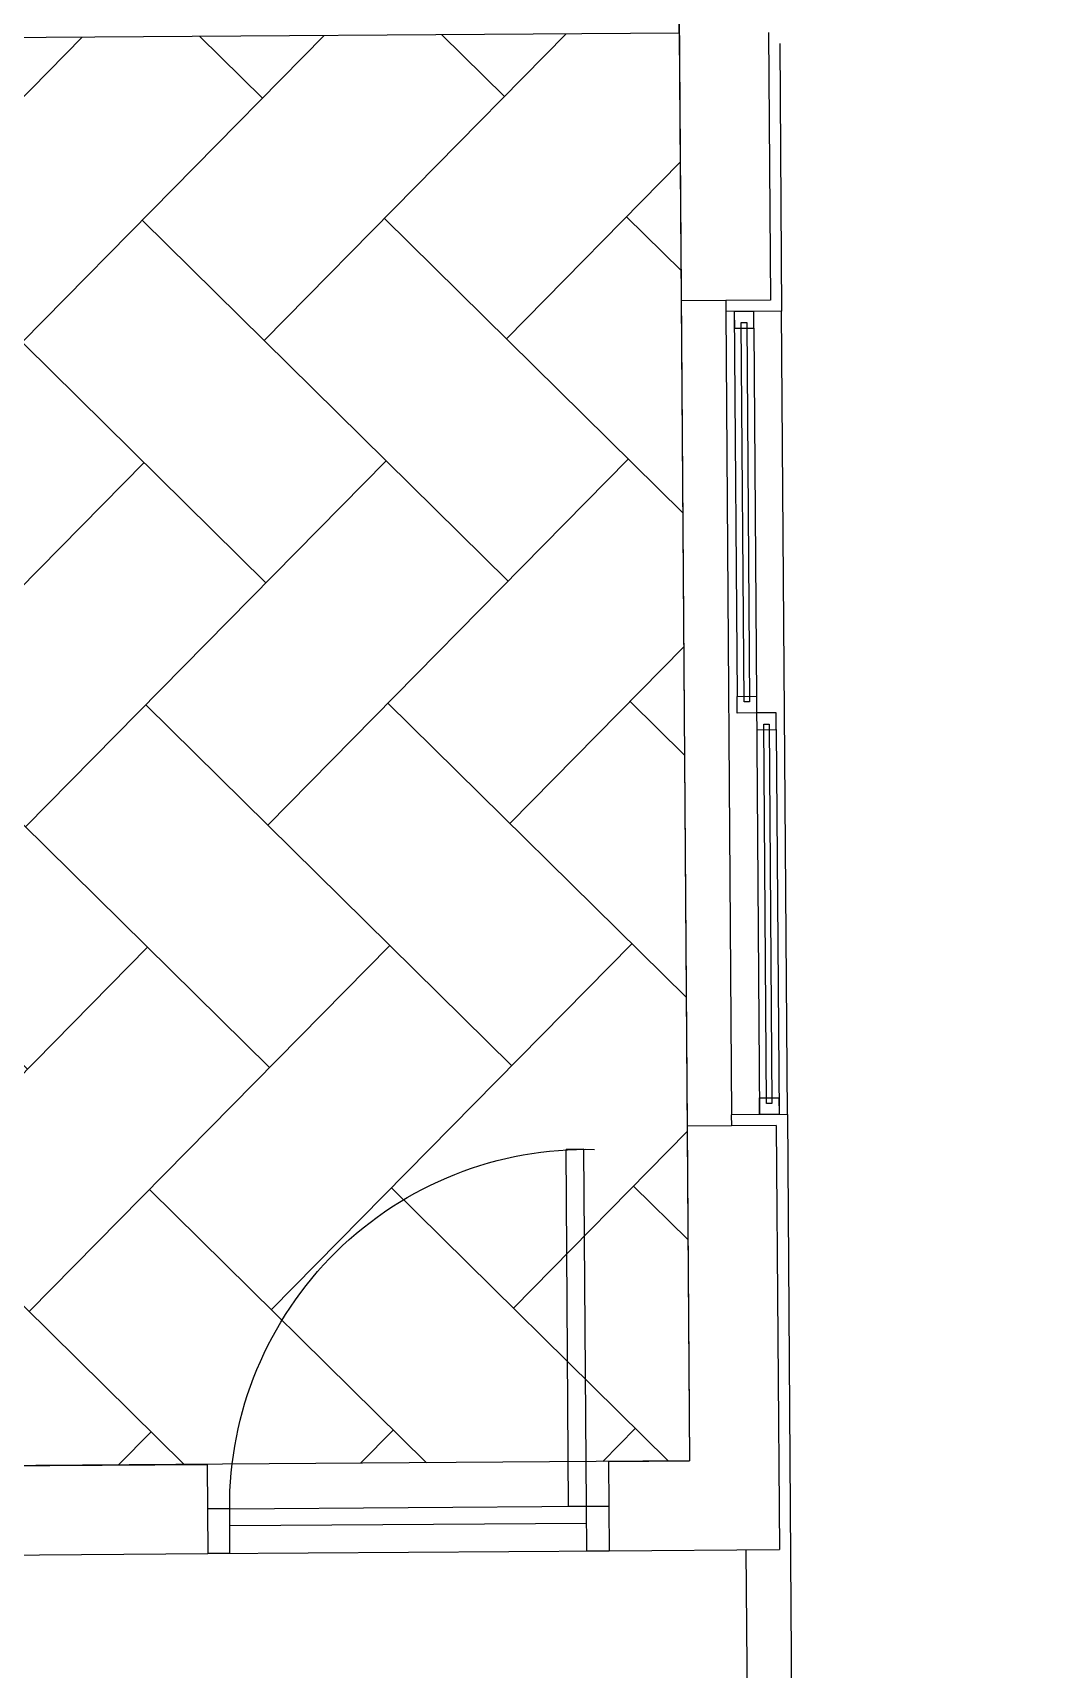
# Model space of a CAD drawing. Header units: feet. Extents: x 919634 to 928945, y 707022 to 708026.
# Drawn here: x 921017.5 to 921024.99, y 707282.8 to 707295.02 of the extents above; entities that cross this region are included whole.
import ezdxf

# ---------------------------------------------------------------- set-up
doc = ezdxf.new("R2010")
doc.units = ezdxf.units.FT
doc.header["$LTSCALE"] = 20
doc.header["$MEASUREMENT"] = 0
for name, color, linetype in [('-u-site-xref', 7, 'Continuous'), ('Site Plan$0$-u-site-bldg_interior', 252, 'Continuous'), ('Site Plan$0$SP-LOT PAVERS', 254, 'Continuous')]:
    doc.layers.add(name, color=color, linetype=linetype)
doc.layers.add('Site Plan$0$SP-SIDEWALK', color=2, linetype='Continuous', lineweight=25)
doc.layers.add('SP-BUILDING-FOOTPRINT', color=1, linetype='Continuous', lineweight=25)
doc.layers.get('-u-site-xref').off()

# ---------------------------------------------------------------- blocks, each defined once
blk = doc.blocks.new('Site Plan$0$DR1H902')
for p, q in [((-0.5, 0), (-0.5, 1)), ((-0.5, 1.000000000000057), (-0.4500000000000455, 1.000000000000057)), ((-0.4500000000000455, 0), (-0.4500000000000455, 1)), ((-0.5, -5.684341886080801e-14), (-0.4500000000000455, -5.684341886080801e-14))]:
    blk.add_line(p, q)
blk.add_arc((-0.5, 0), 1, 0, 91.70698490235472)
blk = doc.blocks.new('Site Plan')
at = {"layer": 'Site Plan$0$SP-LOT PAVERS'}
h = blk.add_hatch(dxfattribs=at)
h.set_pattern_fill('AR-HBONE', color=256, scale=0.32, angle=-89.58178215075662)
h.set_pattern_definition([(315.4182178492434, (0, 0), (1.810145136983853, 0.01321298806884015), [3.84, -1.28]), (45.41821784924338, (0.9116790626081567, -0.8984660745381309), (1.810145136983853, 0.01321298806884), [3.84, -1.28])])
h.paths.add_polyline_path([(921016.8802048824, 707288.3170411042), (921016.8325642822, 707294.9835349103), (921022.3337060519, 707295.0223588389), (921022.4099310422, 707284.3559645312), (921002.1604476926, 707284.2113129155), (921002.2319089512, 707274.2115112834), (920990.148837665, 707274.1251623295), (920990.0130578544, 707293.1247341207), (921010.0125471811, 707293.2676560121), (921010.0482780511, 707288.2677268931)])
at = {"layer": 'Site Plan$0$-u-site-bldg_interior'}
for p, q in [((921022.3337060519, 707295.022358839, -0.0005186828971940173), (921022.3146498073, 707297.6889570084, -0.0005186828971940173)), ((921022.3337060519, 707295.022358839, -0.0005186828971940173), (921022.3479982376, 707293.0224099064, -0.0005186828971940173)), ((921023.0003556961, 707295.0271229009, -0.0005186825238062222), (921023.0146478817, 707293.0271739683, -0.0005186825238062222)), ((921023.0842824094, 707294.9443872031, -0.0005186824771327478), (921023.0985745951, 707292.9444382704, -0.0005186824771327478)), ((921023.0146478545, 707293.027173968, -0.0005186825238062374), (921022.3479982103, 707293.0224099061, -0.0005186828971940325)), ((921022.3479982103, 707293.0224099061, -0.0005186828971940325), (921022.3920658373, 707286.8559006974, -0.000518682897194002)), ((921022.681323087, 707293.0247919374, -0.0005186827105001045), (921022.6819185946, 707292.9414607319, -0.0005186827105001045)), ((921023.0985745678, 707292.9444382702, -0.000518682477132763), (921022.6819185946, 707292.9414607319, -0.0005186827105001045)), ((921022.6819185946, 707292.9414607319, -0.0005186827105001045), (921022.7247951516, 707286.9416139338, -0.0005186827105001045)), ((921022.7443994618, 707292.9443575809, -0.0005186826754950139), (921022.7649619885, 707290.0669807717, -0.0005186826754950139)), ((921023.141451125, 707286.944591472, -0.0005186824771327629), (921023.098574568, 707292.9444382702, -0.0005186824771327629)), ((921022.8911398429, 707292.8179526927, -0.0005186825938164338), (921022.9331231383, 707286.943102703, -0.0005186825938164338)), ((921023.0584077311, 707289.8190714322, -0.0005186825121378535), (921023.078952748, 707286.9441448415, -0.0005186825121378535)), ((921023.0587154271, 707286.8606647588, -0.0005186825238062374), (921022.3920658373, 707286.8559006974, -0.000518682897194002)), ((921022.39206581, 707286.8559006972, -0.0005186828971940173), (921022.4099310421, 707284.3559645313, -0.0005186828971940173)), ((921023.1414511248, 707286.944591472, -0.000518682477132763), (921022.7247951516, 707286.9416139338, -0.0005186827105001045)), ((921022.7253906594, 707286.8582827284, -0.0005186827105001045), (921022.7247951516, 707286.9416139338, -0.0005186827105001045)), ((921023.0587154542, 707286.8606647591, -0.0005186825238062222), (921023.0813447481, 707283.6940789489, -0.0005186825238062222)), ((921023.141451152, 707286.9445914723, -0.0005186824771327478), (921023.2355413743, 707273.7782609987, -0.0005186824771327478)), ((921002.1604480984, 707284.2112561514, -0.0005186942388482943), (921018.8032661615, 707284.3301903112, -0.0005186849172725686)), ((921018.8032650079, 707284.3303517291, -0.0005186849172725686), (921018.8080302234, 707283.6635406668, -0.0005186849172725686)), ((921021.803513141, 707284.351630902, -0.0005186832368462543), (921022.4099310421, 707284.3559645313, -0.0005186828971940173)), ((921021.803513141, 707284.351630902, -0.0005186832368462543), (921021.8082772028, 707283.6849812578, -0.0005186832368462544)), ((921018.97230945, 707283.9982179224, -0.0005186848239256197), (921018.8056470389, 707283.9970269069, -0.0005186849172725686)), ((921018.97230945, 707283.9982179224, -0.0005186848239256197), (921021.6392327608, 707284.0171150644, -0.0005186833301932032)), ((921018.9746926345, 707283.6647316823, -0.0005186848239256197), (921018.97230945, 707283.9982179224, -0.0005186848239256197)), ((921021.6392327608, 707284.0171150644, -0.0005186833301932032), (921021.805895172, 707284.0183060799, -0.0005186832368462543)), ((921021.6416147917, 707283.6837902423, -0.0005186833301932032), (921021.6392327608, 707284.0171150644, -0.0005186833301932032)), ((921018.9732027117, 707283.8732211142, -0.0005186848239256197), (921021.6401260224, 707283.8921182561, -0.0005186833301932032)), ((921018.8080290811, 707283.663702085, -0.0005186849172725622), (921021.8082772141, 707283.6849812578, -0.0005186832368462482)), ((921021.6416147917, 707283.6837902423, -0.0005186833301932032), (921021.8082772029, 707283.6849812578, -0.0005186832368462543)), ((921021.8082772028, 707283.6849812578, -0.0005186832368462544), (921023.0813447481, 707283.6940789489, -0.0005186825238062222)), ((921022.8313511316, 707283.6922924257, -0.0005186826638266454), (921022.9028120599, 707273.6925477622, -0.0005186826638266454)), ((921002.8318618045, 707283.5493705691, -0.0005186938654604992), (921018.8080302234, 707283.6635406668, -0.0005186849172725686)), ((921018.9746937881, 707283.6645702644, -0.0005186848239256197), (921018.8080313769, 707283.6633792489, -0.0005186849172725686))]:
    blk.add_line(p, q, dxfattribs=at)
for points, elevation in [([(921022.8911398429, 707292.8179526927), (921022.8902465813, 707292.9429495011), (921022.7444169717, 707292.9419073625), (921022.7453102333, 707292.8169105542)], -0.0005186826754950139), ([(921022.8173417458, 707290.0256873614), (921022.7970944828, 707292.8589483494), (921022.8387600856, 707292.8592461032), (921022.8590073487, 707290.0259851152)], -0.0005186826229873552), ([(921022.9107915981, 707290.0680229103), (921022.9116848598, 707289.943026102), (921022.7658552502, 707289.9419839635), (921022.7649619885, 707290.0669807717)], -0.0005186826754950139), ([(921023.0584077311, 707289.8190714322), (921023.0575144695, 707289.9440682405), (921022.9116848598, 707289.943026102), (921022.9125781214, 707289.8180292937)], -0.0005186825938164338), ([(921022.984609634, 707287.0268061009), (921022.964362371, 707289.8600670889), (921023.0060279737, 707289.8603648427), (921023.0262752367, 707287.0271038547)], -0.0005186825413087751), ([(921023.0780594863, 707287.0691416498), (921023.078952748, 707286.9441448415), (921022.9331231383, 707286.943102703), (921022.9322298766, 707287.0680995112)], -0.0005186825938164338)]:
    blk.add_lwpolyline(points, close=True, dxfattribs=dict(at, elevation=elevation))
at = {"layer": 'Site Plan$0$SP-SIDEWALK'}
blk.add_line((921022.3337060519, 707295.022358839, -0.0005186828971940173), (921016.8325643054, 707294.9835316754, -0.0005186859783595287), dxfattribs=at)
at = {"layer": 'Site Plan$0$-u-site-bldg_interior', "extrusion": (5.600673917627441e-10, 4.002395768954754e-12, -1), "xscale": 2.666990255305791, "yscale": 2.666990255305791, "zscale": -7.111974014148773, "rotation": 359.5905555558949}
blk.add_blockref('Site Plan$0$DR1H902', (-921020.3057716822, 707284.0075857844, 0.001037348347992893), dxfattribs=at)

msp = doc.modelspace()

# ---------------------------------------------------------------- block references
at = {"layer": '-u-site-xref'}
msp.add_blockref('Site Plan', (0, 0), dxfattribs=at)

# ---------------------------------------------------------------- next in the draw order: linework, layer by layer
at = {"layer": 'SP-BUILDING-FOOTPRINT', "elevation": -0.0005186554532171543}
msp.add_lwpolyline([(921065.4849046944, 707274.0118008872), (921065.4111685648, 707284.3299213682), (921067.4111640588, 707284.3442138865), (921067.2491859576, 707307.0103013829), (921065.2491904636, 707306.9960088644), (921065.1753475044, 707317.3290783502), (921067.175296437, 707317.3433705359), (921067.0823967704, 707330.3431029527), (921071.0822946357, 707330.371687324), (921071.0132161968, 707340.0380430148), (921065.0133693987, 707339.9951664578), (921065.0133668315, 707339.9955256939), (921032.8475236059, 707339.7653646222), (921032.928512658, 707328.4323206705), (921012.6790297144, 707328.2876122907), (921012.755254787, 707317.6212179835), (921001.922244547, 707317.54380231), (921002.0032344647, 707306.2106372509), (921022.2527170026, 707306.3554023835), (921022.4099306365, 707284.356021284), (921002.1604476928, 707284.2113129041), (921002.2414375223, 707272.8781479282)], dxfattribs=at)

doc.saveas('drawing.dxf')
